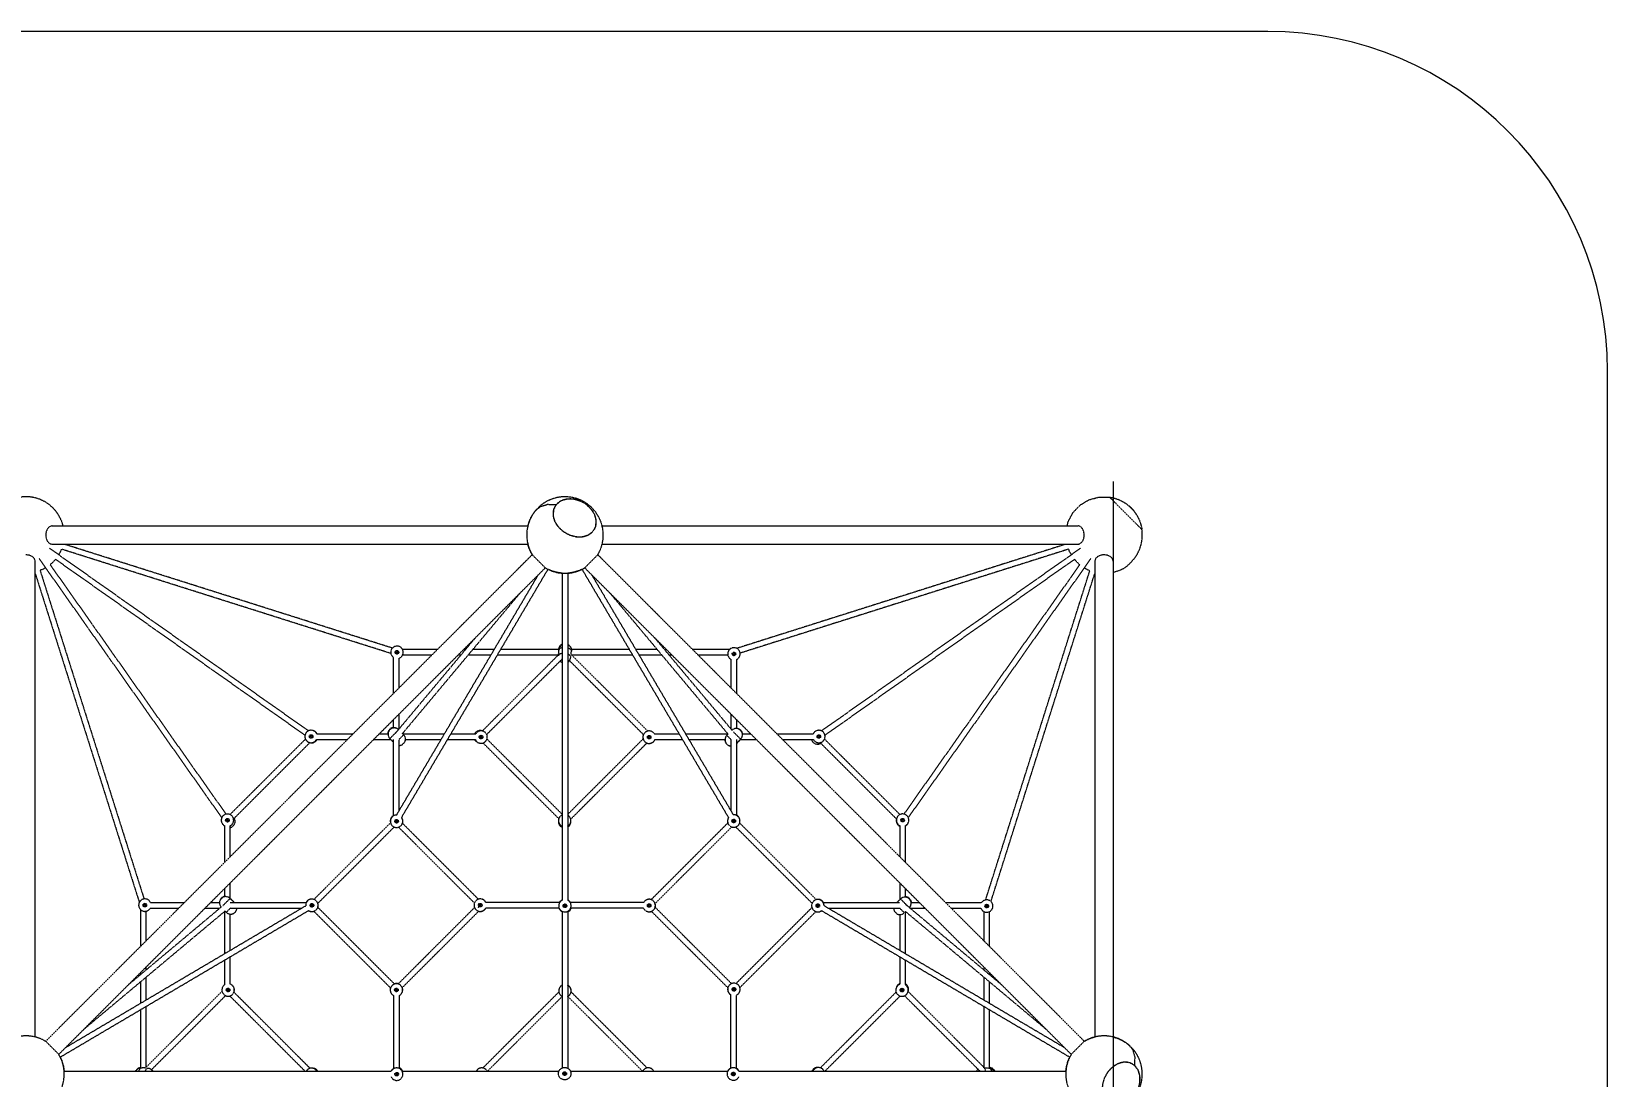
# Model space of a CAD drawing. Header units: millimetres. Extents: x -4439 to 3374, y -3971 to 3529.
# Drawn here: x -1729 to 3374, y 146 to 3529 of the extents above; entities that cross this region are included whole.
import ezdxf

# ---------------------------------------------------------------- set-up
doc = ezdxf.new("R2010")
doc.units = ezdxf.units.MM
doc.linetypes.add('HIDDEN', pattern=[1.905, 1.27, -0.635])
for name, color, linetype in [('DIKOM_ЗОНА', 90, 'Continuous'), ('DIKOM_ОБЪЕКТ', 7, 'Continuous'), ('DIKOM_РАЗМЕР_ОБЪЕКТА', 7, 'Continuous')]:
    doc.layers.add(name, color=color, linetype=linetype)
doc.styles.add('style1', font='arialbd.ttf', dxfattribs={"width": 0.8})
doc.dimstyles.new('1-50', dxfattribs={"dimtxt": 300, "dimasz": 200, "dimexe": 100, "dimexo": 0, "dimgap": 100, "dimtad": 1, "dimtxsty": 'style1', "dimcen": 200, "dimclrd": 7, "dimclre": 7, "dimclrt": 7, "dimadec": 1, "dimazin": 2, "dimtfac": 1, "dimtmove": 0, "dimatfit": 2, "dimfxl": 0, "dimlwd": 25, "dimlwe": 18, "dimarcsym": 0})

# ---------------------------------------------------------------- blocks, each defined once
blk = doc.blocks.new('*D1')
at = {"layer": 'Defpoints', "color": 0, "transparency": 16777216}
for p in [(-1776.5, 2072.2), (1773.8, 2072.2), (1773.8, -2319.5)]:
    blk.add_point(p, dxfattribs=at)
at = {"layer": 'DIKOM_РАЗМЕР_ОБЪЕКТА', "color": 7, "lineweight": 18, "transparency": 16777216}
for p, q in [((-1776.5, 2072.2), (-1776.5, -2419.5)), ((1773.8, 2072.2), (1773.8, -2419.5))]:
    blk.add_line(p, q, dxfattribs=at)
at = {"layer": 'DIKOM_РАЗМЕР_ОБЪЕКТА', "color": 7, "lineweight": 25, "transparency": 16777216}
blk.add_line((-1576.5, -2319.5), (1573.8, -2319.5), dxfattribs=at)
at = {"layer": 'DIKOM_РАЗМЕР_ОБЪЕКТА', "color": 7, "transparency": 16777216}
for points in [[(-1576.5, -2286.2), (-1576.5, -2352.9), (-1776.5, -2319.5)], [(1573.8, -2286.2), (1573.8, -2352.9), (1773.8, -2319.5)]]:
    blk.add_solid(points, dxfattribs=at)
at = {"layer": 'DIKOM_РАЗМЕР_ОБЪЕКТА', "color": 7, "transparency": 16777216, "insert": (-1.4, -2066.2), "char_height": 300, "attachment_point": 5, "style": 'style1'}
blk.add_mtext('{\\fArial|b0|i0|c204|p34;3750}', dxfattribs=at)

msp = doc.modelspace()

# ---------------------------------------------------------------- linework, layer by layer
at = {"layer": 'DIKOM_ЗОНА', "color": 3, "lineweight": 15}
msp.add_lwpolyline([(-3376.52, 2428.976), (-3376.52, -2121.303, 0.41421356), (-2276.52, -3221.303), (2273.759, -3221.303, 0.41421356), (3373.759, -2121.303), (3373.759, 2428.976, 0.41421356), (2273.759, 3528.976), (-2276.52, 3528.976, 0.41421356)], format="xyb", close=True, dxfattribs=at)
at = {"layer": 'DIKOM_ОБЪЕКТ', "color": 7, "linetype": 'HIDDEN', "lineweight": 15}
for p, q in [((-29.711, 1997.581), (-38.203, 1982.209)), ((-34.313, 1990.731), (-37.375, 1984.065)), ((-14.794, 2009.23), (-29.711, 1997.581)), ((-29.711, 1997.581), (-29.589, 1997.492)), ((4.978, 2015.199), (-14.794, 2009.23)), ((26.161, 2014.909), (4.978, 2015.199)), ((47.129, 2009.096), (26.161, 2014.909)), ((48.257, 2008.466), (47.129, 2009.096)), ((1761.822, 2021.652), (1763.76, 2019.617)), ((1763.76, 2019.617), (1765.907, 2017.42)), ((1765.907, 2017.42), (1769.733, 2013.535)), ((1769.733, 2013.535), (1783.524, 1999.616)), ((1825.49, 1992.175), (1825.162, 1991.801)), ((1825.49, 1992.175), (1825.278, 1991.889)), ((1825.521, 1992.205), (1825.49, 1992.175)), ((1825.647, 1992.271), (1825.521, 1992.205)), ((1825.699, 1992.226), (1825.647, 1992.271)), ((1825.852, 1992.404), (1825.697, 1992.228)), ((1825.837, 1992.384), (1825.699, 1992.226)), ((1827.344, 1990.753), (1825.699, 1992.226)), ((1825.711, 1992.215), (1825.849, 1992.373)), ((1825.884, 1992.438), (1825.849, 1992.373)), ((1825.849, 1992.373), (1826.029, 1992.168)), ((1825.968, 1992.478), (1825.884, 1992.438)), ((1825.968, 1992.478), (1827.576, 1991.04)), ((1826.029, 1992.168), (1826.51, 1991.721)), ((1826.404, 1991.601), (1826.51, 1991.721)), ((1826.51, 1991.721), (1827.17, 1991.128)), ((1827.025, 1990.25), (1827.441, 1990.666)), ((1827.213, 1990.414), (1827.234, 1990.395)), ((1827.441, 1990.666), (1827.344, 1990.753)), ((1827.591, 1991.025), (1827.576, 1991.039)), ((1829.022, 1989.701), (1827.591, 1991.025)), ((-100.882, 1972.974), (-92.412, 1982.81)), ((-38.203, 1982.209), (-40.142, 1963.227)), ((-40.142, 1963.227), (-35.025, 1943.955)), ((-39.332, 1976.852), (-40.121, 1969.07)), ((-40.121, 1969.07), (-39.701, 1961.633)), ((-39.701, 1961.633), (-39.651, 1960.932)), ((-37.375, 1984.065), (-39.332, 1976.852)), ((-35.025, 1943.955), (-23.862, 1926.088)), ((94.818, 1964.607), (83.655, 1982.474)), ((99.935, 1945.335), (94.818, 1964.607)), ((97.996, 1926.353), (99.935, 1945.335)), ((1831.82, 1986.989), (1833.696, 1985.071)), ((1832.314, 1986.488), (1831.82, 1986.988)), ((1832.613, 1986.18), (1832.472, 1986.326)), ((1832.715, 1986.073), (1832.613, 1986.18)), ((1833.696, 1985.071), (1833.911, 1984.846)), ((1833.88, 1984.877), (1833.911, 1984.846)), ((1835.165, 1983.508), (1833.88, 1984.877)), ((1837.613, 1979.703), (1837.992, 1980.029)), ((1837.679, 1980.708), (1839.728, 1978.292)), ((1839.28, 1977.908), (1839.665, 1978.226)), ((1839.28, 1977.908), (1839.317, 1977.93)), ((1839.358, 1977.954), (1839.592, 1978.146)), ((1839.415, 1978.01), (1839.374, 1977.951)), ((1839.427, 1978.021), (1839.415, 1978.01)), ((1839.64, 1978.191), (1839.592, 1978.146)), ((1839.657, 1978.211), (1839.64, 1978.191)), ((1839.665, 1978.226), (1839.702, 1978.248)), ((1839.702, 1978.248), (1839.728, 1978.291)), ((1843.974, 1939.132), (1855.14, 1928.041)), ((-1661.443, 1928.976), (-121.495, 1928.976)), ((-1626.305, 1928.976), (-1628.246, 1936.222)), ((-23.862, 1926.088), (-7.33, 1910.625)), ((-10.879, 1913.564), (-10.832, 1913.647)), ((-7.33, 1910.625), (12.664, 1899.466)), ((12.664, 1899.466), (33.632, 1893.653)), ((33.632, 1893.653), (54.815, 1893.363)), ((54.815, 1893.363), (74.587, 1899.332)), ((74.587, 1899.332), (89.504, 1910.981)), ((89.504, 1910.981), (97.996, 1926.353)), ((89.51, 1911.388), (94.162, 1918.077)), ((118.57, 1928.976), (1658.683, 1928.976)), ((1855.14, 1928.041), (1861.855, 1921.414)), ((1861.855, 1921.414), (1864.188, 1919.129)), ((1864.188, 1919.129), (1866.446, 1916.972)), ((-1670.374, 1856.308), (-831.758, 1265.125)), ((-1661.443, 1868.976), (-121.33, 1868.976)), ((-565.088, 1515.596), (-1631.357, 1853.085)), ((-559.816, 1532.807), (-1621.912, 1868.976)), ((-110.093, 1839.33), (-106.75, 1834.193)), ((-106.864, 1834.306), (-110.035, 1839.208)), ((118.735, 1868.976), (1658.683, 1868.976)), ((1619.152, 1868.976), (554.675, 1532.054)), ((1629.456, 1853.357), (565.572, 1516.623)), ((828.755, 1264.955), (1667.613, 1856.308)), ((-1716.52, 273.951), (-1716.52, 1813.899)), ((-1112.499, 983.972), (-1703.852, 1822.829)), ((-107.67, 1835.112), (-1682.657, 260.126)), ((-1664.292, 1806.162), (-1668.225, 1803.532)), ((-1098.497, 995.351), (-1668.157, 1803.435)), ((-1664.302, 1806.152), (-1653.696, 1816.758)), ((-1650.979, 1820.612), (-843.107, 1251.103)), ((-65.243, 1792.686), (-1640.23, 217.699)), ((-530.593, 984.445), (-56.439, 1787.962)), ((-65.243, 1792.686), (-107.67, 1835.112)), ((-66.212, 1793.655), (-57.582, 1788.443)), ((53.885, 1787.612), (528.097, 983.997)), ((54.246, 1788.153), (63.147, 1793.35)), ((62.483, 1792.686), (104.909, 1835.112)), ((1637.47, 217.699), (62.483, 1792.686)), ((1679.896, 260.126), (104.909, 1835.112)), ((840.134, 1250.953), (1648.218, 1820.612)), ((1665.396, 1803.435), (1095.886, 995.563)), ((1701.091, 1822.829), (1109.909, 984.214)), ((1650.946, 1816.748), (1648.315, 1820.681)), ((1650.935, 1816.758), (1661.542, 1806.152)), ((1713.759, 1813.899), (1713.759, 273.786)), ((1773.759, 1813.899), (1773.759, 273.951)), ((-1716.52, 1774.368), (-1379.598, 709.892)), ((-1700.901, 1784.672), (-1364.167, 720.789)), ((-546.779, 992.434), (-87.952, 1769.977)), ((-10.38, 1775.42), (-10.38, 716.855)), ((7.62, 1775.308), (7.62, 716.644)), ((85.192, 1769.977), (543.538, 993.249)), ((1360.379, 717.544), (1697.869, 1783.813)), ((1377.591, 712.272), (1713.759, 1774.368)), ((1773.759, 1778.761), (1781.006, 1780.702)), ((-528.027, 1255.805), (-147.323, 1710.607)), ((144.562, 1710.607), (526.799, 1253.975)), ((-551.019, 1256.381), (-291.404, 1566.526)), ((-12.374, 1534.5), (-10.38, 1534.958)), ((288.643, 1566.526), (539.297, 1267.087)), ((-556.653, 1386.13), (-556.653, 1502.676)), ((-548.115, 1518.802), (-543.211, 1517.869)), ((-538.653, 1404.13), (-538.653, 1500.317)), ((-414.265, 1528.517), (-527.541, 1528.517)), ((-432.265, 1510.517), (-527.291, 1510.517)), ((-338.287, 1510.517), (-347.412, 1510.517)), ((-323.22, 1528.517), (-329.412, 1528.517)), ((-241.059, 1510.517), (-314.813, 1510.517)), ((-230.437, 1528.517), (-299.746, 1528.517)), ((-269.076, 1264.549), (-22.412, 1511.213)), ((-255, 1253.17), (-10.38, 1497.789)), ((-23.108, 1510.517), (-220.159, 1510.517)), ((-22.495, 1528.517), (-209.537, 1528.517)), ((-22.495, 1527.478), (-20.672, 1527.478)), ((-22.412, 1511.213), (-20.672, 1527.48)), ((12.7, 1492.709), (252.669, 1252.74)), ((18.22, 1512.645), (19.349, 1523.199)), ((18.22, 1512.645), (266.722, 1264.143)), ((206.777, 1528.517), (19.349, 1528.517)), ((217.398, 1510.517), (20.348, 1510.517)), ((296.985, 1528.517), (227.677, 1528.517)), ((312.053, 1510.517), (238.299, 1510.517)), ((326.652, 1528.517), (320.459, 1528.517)), ((344.652, 1510.517), (335.527, 1510.517)), ((531.707, 1528.517), (411.504, 1528.517)), ((525.869, 1510.517), (429.504, 1510.517)), ((535.892, 1496.528), (535.892, 1404.13)), ((553.892, 1495.741), (553.892, 1386.13)), ((-556.653, 1274.435), (-556.653, 1301.277)), ((-538.653, 1271.154), (-538.653, 1319.277)), ((535.892, 1319.277), (535.892, 1271.154)), ((553.892, 1301.277), (553.892, 1272.516)), ((-1085.875, 994.023), (-841.635, 1238.263)), ((-1074.562, 979.88), (-827.298, 1227.144)), ((-805.716, 1237.381), (-705.401, 1237.381)), ((-805.284, 1255.381), (-687.401, 1255.381)), ((-620.548, 1237.381), (-565.835, 1237.381)), ((-602.548, 1255.381), (-574.359, 1255.381)), ((-568.516, 1240.062), (-544.969, 1263.608)), ((-568.516, 1240.062), (-556.653, 1228.198)), ((-556.653, 989.777), (-556.653, 1237.381)), ((-523.791, 1252.259), (-538.653, 1237.398)), ((-538.653, 1006.206), (-538.653, 1237.381)), ((-528.536, 1220.28), (-520.273, 1228.542)), ((-527.713, 1256.181), (-523.791, 1252.259)), ((-527.52, 1256.411), (-526.49, 1255.381)), ((-527.426, 1256.524), (-526.283, 1255.381)), ((-526.913, 1255.381), (-391.615, 1255.381)), ((-520.242, 1228.612), (-520.08, 1228.773)), ((-517.944, 1237.381), (-402.236, 1237.381)), ((-381.336, 1237.381), (-291.903, 1237.381)), ((-370.714, 1255.381), (-290.449, 1255.381)), ((-21.489, 980.626), (-266.78, 1225.917)), ((-10.38, 994.973), (-254.173, 1238.766)), ((251.718, 1239.071), (7.62, 994.973)), ((263.866, 1225.763), (17.146, 979.043)), ((287.916, 1255.381), (367.954, 1255.381)), ((289.79, 1237.381), (378.576, 1237.381)), ((388.854, 1255.381), (525.622, 1255.381)), ((399.476, 1237.381), (516.688, 1237.381)), ((518.72, 1226.733), (519.409, 1226.044)), ((522.531, 1250.403), (526.482, 1254.353)), ((536.762, 1236.173), (522.531, 1250.403)), ((535.892, 1237.381), (535.892, 1006.206)), ((544.036, 1261.426), (567.256, 1238.205)), ((553.892, 1224.842), (567.256, 1238.205)), ((567.197, 1237.381), (553.892, 1224.076)), ((567.464, 1237.381), (553.892, 1223.809)), ((553.892, 1237.381), (553.892, 991.235)), ((570.774, 1261.922), (562.512, 1270.185)), ((566.432, 1237.381), (617.788, 1237.381)), ((572.884, 1255.381), (599.788, 1255.381)), ((684.641, 1255.381), (802.42, 1255.381)), ((702.641, 1237.381), (802.66, 1237.381)), ((824.663, 1227.018), (1071.928, 979.754)), ((838.807, 1238.33), (1083.047, 994.091)), ((526.634, 1218.82), (526.983, 1218.47)), ((-1102.925, 839.857), (-1102.925, 957.637)), ((-1084.925, 857.857), (-1084.925, 957.876)), ((-814.329, 719.296), (-566.138, 967.487)), ((-801.666, 706.504), (-554.355, 953.815)), ((-294.664, 707.528), (-540.417, 953.281)), ((-281.659, 719.979), (-527.642, 965.962)), ((525.936, 967.017), (277.573, 718.654)), ((538.588, 954.212), (290.165, 705.79)), ((551.288, 954.122), (798.598, 706.811)), ((564.08, 966.785), (812.271, 718.594)), ((1082.165, 958.172), (1082.165, 857.857)), ((1100.165, 957.74), (1100.165, 839.857)), ((-1084.925, 721.648), (-1084.925, 773.004)), ((1082.165, 773.004), (1082.165, 718.291)), ((-1109.466, 725.991), (-1117.729, 717.728)), ((-1108.97, 699.252), (-1085.75, 722.472)), ((-1102.925, 728.1), (-1102.925, 755.004)), ((-1072.386, 709.109), (-1085.75, 722.472)), ((-1084.925, 722.68), (-1071.353, 709.109)), ((-1084.925, 722.413), (-1071.62, 709.109)), ((1084.845, 720.972), (1072.982, 709.109)), ((1084.845, 720.972), (1108.392, 697.425)), ((1100.165, 755.004), (1100.165, 726.815)), ((-1635.156, 209.101), (-831.541, 683.314)), ((-1617.522, 240.408), (-840.793, 698.755)), ((-1558.151, 299.778), (-1101.519, 682.015)), ((-1414.07, 443.859), (-1114.631, 694.513)), ((-1376.062, 686.923), (-1376.062, 566.721)), ((-1358.062, 681.085), (-1358.062, 584.721)), ((-1344.072, 691.109), (-1251.674, 691.109)), ((-1343.286, 709.109), (-1233.674, 709.109)), ((-1166.821, 691.109), (-1118.698, 691.109)), ((-1148.821, 709.109), (-1120.06, 709.109)), ((-1102.925, 544.071), (-1102.925, 680.838)), ((-1097.947, 677.748), (-1101.898, 681.698)), ((-1083.717, 691.978), (-1097.947, 677.748)), ((-1084.925, 709.109), (-838.779, 709.109)), ((-1084.925, 691.109), (-853.75, 691.109)), ((-1084.925, 554.692), (-1084.925, 671.905)), ((-1074.277, 673.937), (-1073.588, 674.626)), ((-1066.364, 681.85), (-1066.014, 682.2)), ((-814.561, 681.153), (-566.198, 432.79)), ((-801.757, 693.804), (-553.334, 445.381)), ((-541.737, 445.616), (-294.268, 693.085)), ((-528.433, 433.465), (-280.599, 681.299)), ((-20.173, 691.109), (-258.091, 691.109)), ((-18.867, 709.109), (-257.398, 709.109)), ((-10.38, 680.706), (-10.38, 173.834)), ((-1.38, 695.932), (-1.38, 701.633)), ((7.62, 680.969), (7.62, 172.722)), ((253.351, 709.109), (15.588, 709.109)), ((252.861, 691.109), (16.951, 691.109)), ((278.248, 680.889), (526.082, 433.054)), ((290.399, 694.193), (537.869, 446.724)), ((552.312, 447.12), (798.064, 692.872)), ((564.762, 434.115), (810.745, 680.098)), ((829.229, 683.049), (1632.745, 208.895)), ((834.561, 709.109), (1082.165, 709.109)), ((837.218, 699.235), (1614.761, 240.408)), ((850.989, 691.109), (1082.165, 691.109)), ((1065.063, 680.992), (1073.326, 672.729)), ((1073.395, 672.698), (1073.557, 672.536)), ((1082.165, 670.4), (1082.165, 554.692)), ((1097.043, 676.247), (1082.182, 691.109)), ((1100.964, 680.169), (1097.043, 676.247)), ((1101.195, 679.976), (1100.165, 678.946)), ((1101.307, 679.881), (1100.165, 678.739)), ((1100.165, 679.369), (1100.165, 544.071)), ((1100.589, 680.483), (1555.39, 299.778)), ((1101.165, 703.475), (1411.31, 443.859)), ((1115.938, 691.109), (1164.06, 691.109)), ((1119.219, 709.109), (1146.06, 709.109)), ((1230.913, 709.109), (1347.46, 709.109)), ((1248.913, 691.109), (1345.101, 691.109)), ((1355.301, 584.721), (1355.301, 679.747)), ((1363.585, 700.571), (1362.653, 695.667)), ((1373.301, 566.721), (1373.301, 679.997)), ((-1102.925, 443.133), (-1102.925, 523.17)), ((-1084.925, 445.006), (-1084.925, 533.792)), ((1082.165, 533.792), (1082.165, 444.359)), ((1100.165, 523.17), (1100.165, 442.904)), ((-1376.062, 481.868), (-1376.062, 475.676)), ((-1358.062, 499.868), (-1358.062, 490.743)), ((-1358.062, 467.269), (-1358.062, 393.515)), ((1355.301, 490.743), (1355.301, 499.868)), ((1355.301, 393.515), (1355.301, 467.269)), ((1373.301, 475.676), (1373.301, 481.868)), ((-1376.062, 452.202), (-1376.062, 382.893)), ((-1360.189, 173.437), (-1111.687, 421.939)), ((-1073.308, 419.083), (-826.587, 172.362)), ((-556.653, 408.567), (-556.653, 170.804)), ((-267.586, 173.494), (-21.312, 419.768)), ((18.278, 420.042), (264.552, 173.768)), ((535.892, 172.629), (535.892, 410.547)), ((553.892, 171.323), (553.892, 409.854)), ((825.41, 173.945), (1070.7, 419.236)), ((1109.333, 421.532), (1355.997, 174.868)), ((1373.301, 382.893), (1373.301, 452.202)), ((-1376.062, 361.993), (-1376.062, 174.566)), ((-1358.062, 372.615), (-1358.062, 175.564)), ((-1340.253, 167.916), (-1100.284, 407.885)), ((-1086.615, 406.934), (-842.517, 162.836)), ((-538.653, 408.077), (-538.653, 172.168)), ((-252.789, 162.836), (-10.38, 405.244)), ((7.62, 405.244), (250.028, 162.836)), ((839.756, 162.836), (1083.549, 406.629)), ((1097.953, 407.456), (1342.573, 162.836)), ((1355.301, 175.564), (1355.301, 372.615)), ((1373.301, 174.951), (1373.301, 361.993)), ((-1640.23, 217.699), (-1682.657, 260.126)), ((1637.47, 217.699), (1679.896, 260.126)), ((1684.114, 262.549), (1678.976, 259.206)), ((1679.09, 259.32), (1683.991, 262.491)), ((-1635.697, 209.463), (-1640.894, 218.363)), ((1638.438, 218.668), (1633.227, 210.038)), ((1817.758, 253.338), (1827.593, 244.868)), ((-1622.852, 162.836), (-564.189, 162.836)), ((-1360.189, 173.437), (-1370.743, 174.566)), ((-543.476, 153.836), (-549.177, 153.836)), ((-528.514, 162.836), (-21.09, 162.836)), ((16.18, 162.836), (525.49, 162.836)), ((540.715, 153.836), (546.417, 153.836)), ((561.638, 162.836), (1620.204, 162.836)), ((1355.997, 174.868), (1372.263, 173.128)), ((1372.261, 174.951), (1372.261, 173.128)), ((1379.283, 164.83), (1379.742, 162.836)), ((1755.409, 159.786), (1744.25, 139.792)), ((1770.872, 176.318), (1755.409, 159.786)), ((1758.347, 163.335), (1758.431, 163.288)), ((1788.738, 187.481), (1770.872, 176.318)), ((1808.01, 192.598), (1788.738, 187.481)), ((1806.417, 192.157), (1805.716, 192.107)), ((1813.854, 192.577), (1806.417, 192.157)), ((1826.993, 190.659), (1808.01, 192.598)), ((1821.635, 191.787), (1813.854, 192.577)), ((1828.849, 189.831), (1821.635, 191.787)), ((1842.365, 182.167), (1826.993, 190.659)), ((1835.514, 186.769), (1828.849, 189.831)), ((1842.365, 182.167), (1842.276, 182.044)), ((1854.013, 167.25), (1842.365, 182.167)), ((1859.983, 147.478), (1854.013, 167.25)), ((1859.692, 126.295), (1859.983, 147.478))]:
    msp.add_line(p, q, dxfattribs=at)
for points in [[(-1658.839, 1986.657), (-1671.618, 1997.797), (-1685.851, 2007.121), (-1700.192, 2013.996), (-1713.307, 2018.445), (-1725.269, 2021.141), (-1736.276, 2022.552), (-1746.448, 2022.976), (-1755.845, 2022.625), (-1764.518, 2021.663)], [(104.77, 1835.187), (112.069, 1848.924), (118.146, 1865.968), (121.772, 1884.499), (122.529, 1903.716), (120.466, 1921.988), (115.385, 1940.711), (107.332, 1958.621), (97.196, 1974.2), (84.271, 1988.641), (70.27, 2000.18), (54.821, 2009.508), (38.516, 2016.382), (22.542, 2020.647), (5.704, 2022.773), (-10.461, 2022.643), (-26.078, 2020.491), (-42.221, 2016.057), (-57.007, 2009.799), (-70.553, 2001.889), (-83.651, 1991.753), (-95.826, 1979.325)], [(-95.826, 1979.325), (-80.829, 1991.324), (-57.527, 1998.423), (-29.711, 1997.581)], [(70.681, 1995.161), (62.611, 2000.981), (53.827, 2006.005), (45.014, 2009.899), (35.892, 2012.854), (26.525, 2014.817), (17.16, 2015.702), (7.934, 2015.469), (-1.08, 2014.062), (-9.448, 2011.521), (-17.304, 2007.747), (-24.158, 2002.917), (-29.661, 1997.42), (-34.313, 1990.731)], [(83.655, 1982.474), (67.123, 1997.937), (65.837, 1998.654)], [(94.162, 1918.077), (97.218, 1924.719), (99.181, 1931.956), (99.97, 1939.738), (99.515, 1947.804), (97.785, 1956.11), (94.748, 1964.525), (90.434, 1972.822), (84.993, 1980.709), (78.195, 1988.403), (70.681, 1995.161)], [(1624.577, 1928.976), (1627.796, 1942.889), (1643.486, 1971.923), (1666.272, 1995.783), (1694.638, 2012.831), (1727.609, 2021.919), (1761.822, 2021.652)], [(1762.075, 2021.618), (1767.624, 2020.66), (1773.177, 2019.438), (1778.331, 2018.062), (1782.873, 2016.648), (1788.712, 2014.543), (1793.507, 2012.562), (1797.731, 2010.617), (1801.457, 2008.738), (1805.794, 2006.346), (1810.134, 2003.719), (1812.938, 2001.888), (1814.888, 2000.551), (1816.318, 1999.534), (1817.415, 1998.733), (1818.291, 1998.081), (1819.015, 1997.531), (1819.798, 1996.929), (1821.17, 1995.848), (1822.283, 1994.949), (1823.843, 1993.651), (1824.847, 1992.792), (1825.518, 1992.208)], [(1783.524, 1999.616), (1797.796, 1985.282), (1813.889, 1969.161)], [(1827.17, 1991.128), (1827.824, 1990.532), (1828.474, 1989.93), (1829.12, 1989.324), (1829.765, 1988.711), (1830.406, 1988.092), (1831.042, 1987.469), (1831.673, 1986.842)], [(1827.234, 1990.395), (1828.238, 1989.468), (1829.231, 1988.53), (1830.252, 1987.545), (1831.32, 1986.489)], [(-95.826, 1979.325), (-106.347, 1964.991), (-114.83, 1949.028), (-120.906, 1931.983), (-124.532, 1913.452), (-125.29, 1894.235), (-123.226, 1875.963), (-118.146, 1857.241), (-110.093, 1839.33)], [(-121.466, 1928.976), (-117.701, 1941.945), (-110.401, 1958.061), (-100.882, 1972.974)], [(-39.651, 1960.932), (-37.936, 1952.697), (-34.899, 1944.283), (-30.585, 1935.985), (-25.144, 1928.099), (-18.346, 1920.405), (-10.832, 1913.647)], [(1813.889, 1969.161), (1829.892, 1953.168), (1843.974, 1939.132)], [(1831.82, 1986.988), (1830.431, 1988.355), (1829.022, 1989.701)], [(1831.32, 1986.489), (1831.984, 1985.819), (1832.666, 1985.121), (1833.34, 1984.42), (1833.985, 1983.739), (1834.616, 1983.062), (1835.312, 1982.304), (1836.066, 1981.468), (1836.846, 1980.588), (1838.04, 1979.213)], [(1831.673, 1986.842), (1832.089, 1986.461), (1832.419, 1986.163), (1832.672, 1985.939), (1832.857, 1985.779), (1832.987, 1985.672), (1833.074, 1985.605), (1833.125, 1985.571), (1833.149, 1985.562), (1833.151, 1985.573), (1833.136, 1985.599), (1833.109, 1985.636), (1833.073, 1985.681), (1833.029, 1985.732), (1832.98, 1985.787), (1832.929, 1985.844), (1832.875, 1985.902), (1832.822, 1985.96), (1832.715, 1986.073)], [(1831.673, 1986.842), (1832.493, 1986.013), (1833.308, 1985.175), (1834.115, 1984.329), (1834.912, 1983.477), (1835.695, 1982.624), (1836.468, 1981.767), (1837.233, 1980.904), (1838.502, 1979.444)], [(1837.673, 1980.714), (1836.429, 1982.12), (1835.165, 1983.508)], [(1838.04, 1979.213), (1838.441, 1978.762), (1838.773, 1978.397), (1839.035, 1978.123), (1839.209, 1977.955), (1839.28, 1977.908)], [(1838.502, 1979.444), (1838.956, 1978.936), (1839.32, 1978.544), (1839.563, 1978.301), (1839.665, 1978.226)], [(1839.342, 1977.973), (1839.764, 1977.46), (1841.088, 1975.813), (1842.481, 1974.015), (1843.923, 1972.078), (1845.367, 1970.058), (1846.806, 1967.956), (1848.309, 1965.654), (1849.797, 1963.262), (1851.279, 1960.751), (1852.686, 1958.236), (1854.323, 1955.121), (1855.537, 1952.665), (1856.788, 1949.978), (1858.194, 1946.741), (1859.781, 1942.745), (1860.98, 1939.422), (1862.218, 1935.64), (1863.46, 1931.355), (1864.44, 1927.484), (1865.443, 1922.847), (1866.412, 1917.225)], [(-1661.443, 1928.976), (-1669.592, 1926.674), (-1676.419, 1920.223), (-1681.027, 1910.508), (-1682.657, 1898.976)], [(-1682.657, 1898.976), (-1681.015, 1887.406), (-1676.39, 1877.687), (-1669.543, 1871.249), (-1661.443, 1868.976)], [(-10.832, 1913.647), (-2.762, 1907.827), (6.023, 1902.803), (14.836, 1898.909), (23.957, 1895.953), (33.325, 1893.99), (42.689, 1893.106), (51.916, 1893.339), (60.93, 1894.746), (69.297, 1897.287), (77.153, 1901.061), (84.007, 1905.891), (89.51, 1911.388)], [(1679.896, 1898.976), (1678.276, 1910.474), (1673.574, 1920.342), (1666.73, 1926.733), (1658.683, 1928.976)], [(1658.683, 1868.976), (1666.75, 1871.23), (1673.596, 1877.641), (1678.279, 1887.487), (1679.896, 1898.976)], [(1831.441, 1811.294), (1842.581, 1824.073), (1851.904, 1838.307), (1858.78, 1852.647), (1863.229, 1865.763), (1865.925, 1877.725), (1867.336, 1888.732), (1867.759, 1898.904), (1867.408, 1908.301), (1866.446, 1916.974)], [(-1640.271, 1835.087), (-1639.04, 1837.136), (-1636.709, 1841.378), (-1634.379, 1846.057), (-1632.14, 1851.087), (-1631.357, 1853.085)], [(-110.035, 1839.208), (-117.434, 1855.278), (-121.502, 1868.976)], [(1638.307, 1835.648), (1632.312, 1844.612), (1629.456, 1853.357)], [(-1716.52, 1813.899), (-1718.774, 1821.966), (-1725.185, 1828.813), (-1735.032, 1833.495), (-1746.52, 1835.112)], [(-1683.192, 1793.523), (-1692.156, 1787.529), (-1700.901, 1784.672)], [(-1653.697, 1816.759), (-1652.071, 1818.63), (-1650.629, 1820.366)], [(-57.582, 1788.443), (-41.276, 1781.569), (-25.302, 1777.305), (-8.464, 1775.178), (7.7, 1775.309), (23.317, 1777.46), (39.46, 1781.894), (54.246, 1788.153)], [(-10.38, 1775.333), (-27.371, 1777.723), (-44.362, 1782.655), (-56.363, 1788.091)], [(53.587, 1788.116), (42.305, 1782.922), (25.345, 1777.885), (7.841, 1775.313), (7.62, 1775.313)], [(1661.542, 1806.152), (1663.414, 1804.526), (1665.15, 1803.085)], [(1679.87, 1792.726), (1681.92, 1791.496), (1686.162, 1789.164), (1690.84, 1786.835), (1695.871, 1784.596), (1697.869, 1783.813)], [(1743.759, 1835.112), (1732.189, 1833.471), (1722.47, 1828.845), (1716.032, 1821.999), (1713.759, 1813.899)], [(1773.759, 1813.899), (1771.458, 1822.048), (1765.007, 1828.875), (1755.291, 1833.483), (1743.759, 1835.112)], [(-20.672, 1527.48), (-20.182, 1530.235), (-19.299, 1532.934), (-18.027, 1535.511), (-16.399, 1537.884), (-14.524, 1539.929), (-12.56, 1541.57), (-10.49, 1542.901), (-10.38, 1542.954)], [(-20.672, 1527.48), (-20.307, 1528.907), (-19.499, 1530.301), (-18.27, 1531.585), (-16.647, 1532.729), (-14.667, 1533.708), (-12.374, 1534.5)], [(7.62, 1543.669), (7.873, 1543.565), (9.714, 1542.584), (11.503, 1541.372), (13.187, 1539.942), (14.809, 1538.211), (16.177, 1536.361), (17.466, 1534.081), (18.443, 1531.666), (19.147, 1528.893), (19.449, 1526.112), (19.349, 1523.199)], [(7.62, 1533.907), (10.195, 1532.993), (12.585, 1531.889), (14.678, 1530.638), (16.429, 1529.269), (17.797, 1527.812), (18.754, 1526.3), (19.277, 1524.767), (19.349, 1523.199)], [(20.155, 1528.517), (19.869, 1529.984), (18.903, 1532.745), (17.533, 1535.358), (15.793, 1537.746), (13.713, 1539.861), (13.089, 1540.332)], [(-14.491, 1514.715), (-16.783, 1513.923), (-18.763, 1512.944), (-20.386, 1511.8), (-21.615, 1510.517), (-22.424, 1509.122), (-22.789, 1507.695)], [(-10.38, 1515.511), (-11.936, 1515.302), (-14.491, 1514.715)], [(17.233, 1503.414), (17.161, 1504.982), (16.638, 1506.515), (15.681, 1508.028), (14.312, 1509.484), (12.562, 1510.854), (10.468, 1512.104), (8.079, 1513.209), (7.62, 1513.372)], [(7.62, 1488.358), (9.059, 1489.279), (10.972, 1490.86), (12.821, 1492.839), (14.454, 1495.159), (15.765, 1497.734), (16.703, 1500.504), (17.233, 1503.414)], [(-278.599, 1246.381), (-277.309, 1246.505), (-275.934, 1246.874), (-274.517, 1247.475), (-273.099, 1248.291), (-271.724, 1249.298), (-270.434, 1250.464)], [(-274.517, 1245.287), (-275.934, 1245.889), (-277.309, 1246.257), (-278.599, 1246.381)], [(-274.517, 1245.287), (-273.099, 1244.471), (-271.724, 1243.464), (-270.434, 1242.299)], [(-270.434, 700.109), (-271.724, 700.233), (-273.099, 700.601), (-274.517, 701.203), (-275.934, 702.019), (-277.309, 703.025), (-278.599, 704.191)], [(-1098.008, 422.89), (-1096.842, 424.18), (-1095.835, 425.555), (-1095.019, 426.972), (-1094.418, 428.39), (-1094.049, 429.765), (-1093.925, 431.055)], [(-1089.843, 422.89), (-1091.009, 424.18), (-1092.015, 425.555), (-1092.831, 426.972), (-1093.433, 428.39), (-1093.801, 429.765), (-1093.925, 431.055)], [(1091.165, 431.055), (1091.041, 429.765), (1090.672, 428.39), (1090.071, 426.972), (1089.254, 425.555), (1088.248, 424.18), (1087.082, 422.89)], [(1091.165, 431.055), (1091.289, 429.765), (1091.657, 428.39), (1092.259, 426.972), (1093.075, 425.555), (1094.081, 424.18), (1095.247, 422.89)], [(-1682.731, 259.986), (-1696.468, 267.286), (-1713.513, 273.362), (-1732.043, 276.988), (-1751.26, 277.746), (-1769.532, 275.682), (-1788.255, 270.602), (-1806.165, 262.549), (-1821.744, 252.413), (-1836.185, 239.487), (-1847.724, 225.487), (-1857.052, 210.038), (-1863.927, 193.732), (-1868.191, 177.758), (-1870.317, 160.92), (-1870.187, 144.756), (-1868.036, 129.138), (-1863.601, 112.996), (-1857.343, 98.209), (-1849.433, 84.663), (-1839.297, 71.566), (-1826.869, 59.39)], [(1683.991, 262.491), (1700.062, 269.89), (1713.759, 273.958)], [(1824.108, 248.282), (1809.775, 258.802), (1793.811, 267.286), (1776.767, 273.362), (1758.236, 276.988), (1739.019, 277.745), (1720.747, 275.682), (1702.024, 270.602), (1684.114, 262.549)], [(1773.759, 273.922), (1786.729, 270.157), (1802.845, 262.857), (1817.758, 253.338)], [(-1635.987, 97.635), (-1629.113, 113.94), (-1624.849, 129.914), (-1622.722, 146.752), (-1622.853, 162.917), (-1625.004, 178.534), (-1629.438, 194.676), (-1635.697, 209.463)], [(-1635.661, 208.804), (-1630.466, 197.521), (-1625.429, 180.561), (-1622.857, 163.057), (-1622.857, 162.836)], [(1633.227, 210.038), (1626.353, 193.732), (1622.089, 177.758), (1619.962, 160.92), (1620.092, 144.755), (1622.244, 129.138), (1626.678, 112.996), (1632.937, 98.209)], [(1620.117, 162.836), (1622.506, 179.827), (1627.439, 196.818), (1632.875, 208.819)], [(1679.97, 47.686), (1693.707, 40.386), (1710.752, 34.31), (1729.283, 30.684), (1748.5, 29.927), (1766.772, 31.99), (1785.494, 37.07), (1803.405, 45.123), (1818.984, 55.259), (1833.425, 68.185), (1844.963, 82.186), (1854.292, 97.635), (1861.166, 113.94), (1865.43, 129.914), (1867.557, 146.752), (1867.427, 162.917), (1865.275, 178.534), (1860.841, 194.676), (1854.582, 209.463), (1846.672, 223.009), (1836.536, 236.107), (1824.108, 248.282)], [(1824.108, 248.282), (1836.108, 233.285), (1843.206, 209.983), (1842.365, 182.167)], [(-1391.213, 162.836), (-1391.109, 163.089), (-1390.128, 164.93), (-1388.916, 166.719), (-1387.487, 168.403), (-1385.755, 170.025), (-1383.905, 171.393), (-1381.625, 172.682), (-1379.21, 173.66), (-1376.437, 174.364), (-1373.656, 174.665), (-1370.743, 174.566)], [(-1376.062, 175.371), (-1377.528, 175.086), (-1380.289, 174.119), (-1382.902, 172.749), (-1385.29, 171.009), (-1387.405, 168.929), (-1387.877, 168.305)], [(-1381.451, 162.836), (-1380.538, 165.412), (-1379.433, 167.801), (-1378.182, 169.894), (-1376.813, 171.645), (-1375.356, 173.014), (-1373.844, 173.97), (-1372.311, 174.493), (-1370.743, 174.566)], [(-1350.959, 172.45), (-1352.526, 172.377), (-1354.06, 171.854), (-1355.572, 170.898), (-1357.029, 169.529), (-1358.398, 167.778), (-1359.648, 165.685), (-1360.753, 163.296), (-1360.916, 162.836)], [(-1335.902, 162.836), (-1336.823, 164.276), (-1338.404, 166.189), (-1340.383, 168.038), (-1342.703, 169.67), (-1345.278, 170.982), (-1348.048, 171.92), (-1350.959, 172.45)], [(1359.499, 166.947), (1358.707, 169.239), (1357.728, 171.219), (1356.584, 172.842), (1355.3, 174.071), (1353.906, 174.88), (1352.479, 175.244)], [(1360.295, 162.836), (1360.086, 164.392), (1359.499, 166.947)], [(1372.263, 173.128), (1375.019, 172.638), (1377.717, 171.754), (1380.294, 170.483), (1382.667, 168.854), (1384.712, 166.98), (1386.354, 165.016), (1387.685, 162.946), (1387.738, 162.836)], [(1372.263, 173.128), (1373.691, 172.763), (1375.085, 171.955), (1376.369, 170.725), (1377.513, 169.103), (1378.491, 167.123), (1379.283, 164.83)], [(1758.431, 163.288), (1752.611, 155.218), (1747.586, 146.433), (1743.692, 137.62), (1740.737, 128.499), (1738.774, 119.131), (1737.889, 109.767), (1738.123, 100.54), (1739.529, 91.526), (1742.071, 83.159), (1745.844, 75.302), (1750.674, 68.449), (1756.172, 62.946)], [(1805.716, 192.107), (1797.481, 190.392), (1789.067, 187.354), (1780.769, 183.041), (1772.883, 177.599), (1765.189, 170.802), (1758.431, 163.288)], [(1839.944, 81.774), (1845.764, 89.845), (1850.789, 98.629), (1854.683, 107.442), (1857.638, 116.564), (1859.601, 125.931), (1860.486, 135.296), (1860.252, 144.522), (1858.846, 153.536), (1856.304, 161.904), (1852.531, 169.76), (1847.701, 176.614), (1842.203, 182.117), (1835.514, 186.769)]]:
    msp.add_lwpolyline(points, dxfattribs=at)
for centre, radius in [((-545.361, 1519.286), 5.843), ((-545.361, 1519.286), 2.875), ((545.662, 1514.091), 5.843), ((545.662, 1514.091), 2.875), ((-823.471, 1246.845), 5.843), ((-823.471, 1246.845), 2.875), ((-273.288, 1244.901), 5.843), ((-273.288, 1244.901), 2.875), ((271.031, 1244.533), 5.843), ((271.031, 1244.533), 2.875), ((820.509, 1246.657), 5.843), ((820.509, 1246.657), 2.875), ((-1094.201, 975.725), 5.843), ((-1094.201, 975.725), 2.875), ((-546.666, 972.356), 5.843), ((-546.666, 972.356), 2.875), ((545.028, 973.221), 5.843), ((545.028, 973.221), 2.875), ((1091.628, 975.927), 5.843), ((1091.628, 975.927), 2.875), ((-1361.635, 700.878), 5.843), ((-1361.635, 700.878), 2.875), ((-820.765, 700.244), 5.843), ((-820.765, 700.244), 2.875), ((-275.705, 700.797), 5.843), ((-275.705, 700.797), 2.875), ((-1.625, 698.782), 5.843), ((-1.625, 698.782), 2.875), ((271.039, 699.628), 5.843), ((271.039, 699.628), 2.875), ((817.139, 699.122), 5.843), ((817.139, 699.122), 2.875), ((1364.069, 697.817), 5.843), ((1364.069, 697.817), 2.875), ((-1092.077, 426.247), 5.843), ((-1092.077, 426.247), 2.875), ((-547.172, 426.256), 5.843), ((-547.172, 426.256), 2.875), ((545.581, 428.161), 5.843), ((545.581, 428.161), 2.875), ((1089.685, 425.744), 5.843), ((1089.685, 425.744), 2.875), ((-546.327, 153.591), 5.843), ((-546.327, 153.591), 2.875), ((-2.449, 155.347), 20.125), ((-2.449, 155.347), 5.843), ((-2.449, 155.347), 2.875), ((543.566, 154.081), 5.843), ((543.566, 154.081), 2.875)]:
    msp.add_circle(centre, radius, dxfattribs=at)
for centre, radius, start, end in [((-1761.029, 1890.175), 140.541, 19.125785, 43.354145), ((1758.764, 1874.24), 96.146, 283.375644, 319.104287), ((-545.361, 1519.286), 20.125, 289.477944, 235.788219), ((-2.37, 1527.478), 20.125, 113.489922, 177.029602), ((-2.37, 1527.478), 20.125, 34.882036, 60.160451), ((545.662, 1514.091), 20.125, 294.159384, 240.911163), ((-2.37, 1504.478), 20.125, 222.336103, 246.519012), ((-2.37, 1504.478), 20.125, 299.835896, 321.678787), ((-555.063, 1255.7), 20.125, 94.535801, 180.907478), ((-823.471, 1246.845), 20.125, 25.145677, 331.94101), ((-822.062, 1246.266), 20.125, 254.290884, 333.730404), ((-822.062, 1246.266), 20.125, 26.959478, 69.887631), ((-554.285, 1254.292), 20.125, 46.749608, 225), ((-554.221, 1254.579), 20.125, 96.957823, 168.111253), ((-554.093, 1254.523), 20.125, 46.748026, 143.295585), ((-538.022, 1238.029), 20.125, 331.877269, 45), ((-537.829, 1238.26), 20.125, 331.877269, 357.497356), ((-276.242, 1246.076), 20.125, 205.65376, 252.705129), ((-276.242, 1246.076), 20.125, 68.459701, 152.376766), ((-273.288, 1244.901), 20.125, 202.000138, 148.589056), ((270.807, 1244.312), 20.125, 154.976615, 195.798128), ((271.031, 1244.533), 20.125, 32.717014, 339.132555), ((270.807, 1244.312), 20.125, 249.111047, 311.575492), ((536.47, 1236.219), 20.125, 176.689108, 208.122731), ((536.762, 1236.173), 20.125, 135, 267.521757), ((553.025, 1252.436), 20.125, 61.877269, 133.134159), ((552.733, 1252.483), 20.125, 79.405756, 86.696874), ((553.829, 1252.207), 20.125, 9.09388, 73.735791), ((553.536, 1252.181), 20.125, 9.170929, 63.500868), ((553.025, 1252.436), 20.125, 315, 28.122731), ((816.505, 1241.923), 20.125, 193.076521, 301.270543), ((816.505, 1241.923), 20.125, 130.785391, 137.953653), ((820.509, 1246.657), 20.125, 207.459304, 154.248573), ((-538.022, 1238.029), 20.125, 268.202058, 298.122731), ((536.47, 1236.219), 20.125, 241.877269, 251.038008), ((537.272, 1235.917), 20.125, 241.877269, 266.066888), ((-1094.201, 975.725), 20.125, 297.459304, 244.248573), ((-1089.467, 971.722), 20.125, 283.076521, 31.270543), ((-546.993, 973.289), 20.125, 118.717433, 196.983443), ((-546.666, 972.356), 20.125, 90.324984, 36.950583), ((-546.457, 972.964), 20.125, 120.523808, 162.973523), ((-546.457, 972.964), 20.125, 339.553628, 36.499543), ((-2.636, 971.16), 20.125, 171.305124, 247.303066), ((-2.395, 974.431), 20.125, 113.38188, 246.553806), ((-2.636, 971.16), 20.125, 300.688575, 0.669669), ((-2.395, 974.431), 20.125, 299.911817, 60.085945), ((544.901, 972.899), 20.125, 158.094526, 197.578247), ((545.028, 973.221), 20.125, 147.523523, 94.256149), ((545.076, 974.105), 20.125, 149.064627, 174.574586), ((545.076, 974.105), 20.125, 353.761782, 63.968268), ((1091.05, 974.518), 20.125, 164.290884, 243.730404), ((1091.628, 975.927), 20.125, 295.145677, 241.94101), ((-1089.467, 971.722), 20.125, 220.785391, 227.953653), ((544.901, 972.899), 20.125, 250.771115, 289.116013), ((1091.05, 974.518), 20.125, 296.959478, 339.887631), ((-1361.635, 700.878), 20.125, 24.159384, 330.911163), ((-1099.98, 708.242), 20.125, 151.877269, 223.134159), ((-1099.752, 709.046), 20.125, 99.09388, 163.735791), ((-1099.725, 708.752), 20.125, 99.170929, 153.500868), ((-1099.98, 708.242), 20.125, 45, 118.122731), ((-820.765, 700.244), 20.125, 237.523523, 184.256149), ((-821.649, 700.292), 20.125, 83.761782, 153.968268), ((-275.705, 700.797), 20.125, 24.420107, 331.1834), ((-275.595, 700.853), 20.125, 24.242789, 107.625624), ((-1.625, 698.782), 20.125, 115.85015, 62.635924), ((-2.817, 698.84), 20.125, 112.134769, 149.23158), ((-1.969, 698.545), 20.125, 121.896574, 148.320449), ((-1.322, 699.346), 20.125, 116.783977, 143.150044), ((-1.322, 699.346), 20.125, 29.09979, 63.548462), ((271.039, 699.628), 20.125, 205.10719, 151.810137), ((271.104, 699.669), 20.125, 71.101888, 122.262204), ((817.139, 699.122), 20.125, 0.324984, 306.950583), ((818.072, 699.449), 20.125, 28.717433, 106.983443), ((817.748, 698.912), 20.125, 30.523808, 72.973523), ((1099.076, 706.741), 20.125, 316.749608, 135), ((1100.483, 707.518), 20.125, 4.535801, 90.907478), ((1099.363, 706.677), 20.125, 6.957823, 78.111253), ((1099.307, 706.549), 20.125, 316.748026, 53.295585), ((1364.069, 697.817), 20.125, 199.477944, 145.788219), ((-1100.027, 707.949), 20.125, 169.405756, 176.696874), ((-1083.717, 691.978), 20.125, 225, 357.521757), ((-1083.763, 691.686), 20.125, 266.689108, 298.122731), ((-1083.763, 691.686), 20.125, 331.877269, 341.038008), ((-1083.461, 692.489), 20.125, 331.877269, 356.066888), ((-821.649, 700.292), 20.125, 239.064627, 264.574586), ((-820.443, 700.117), 20.125, 248.094526, 287.578247), ((-820.443, 700.117), 20.125, 340.771115, 19.116013), ((-288.659, 700.109), 10, 315, 45), ((-275.42, 700.548), 20.125, 254.721875, 331.942796), ((-275.595, 700.853), 20.125, 297.625979, 330.998251), ((-275.42, 700.548), 20.125, 25.235152, 30.463892), ((-2.817, 698.84), 20.125, 202.61546, 240.232451), ((-1.969, 698.545), 20.125, 201.741039, 239.208819), ((-0.11, 697.335), 20.125, 222.920353, 239.227175), ((-0.739, 697.518), 20.125, 226.698844, 241.342889), ((-0.11, 697.335), 20.125, 292.611509, 341.927947), ((-0.11, 697.335), 20.125, 35.83317, 48.907264), ((271.608, 699.372), 20.125, 244.001272, 290.381101), ((271.104, 699.669), 20.125, 344.08027, 17.909021), ((271.608, 699.372), 20.125, 343.655991, 19.676165), ((817.748, 698.912), 20.125, 249.553628, 306.499543), ((1082.812, 690.478), 20.125, 178.202058, 208.122731), ((1082.812, 690.478), 20.125, 241.877269, 315), ((1083.043, 690.285), 20.125, 241.877269, 267.497356), ((-1092.077, 426.247), 20.125, 122.717014, 69.132555), ((-1091.856, 426.023), 20.125, 339.111047, 41.575492), ((-547.213, 426.32), 20.125, 161.101888, 212.262204), ((-547.172, 426.256), 20.125, 295.10719, 241.810137), ((-546.916, 426.824), 20.125, 73.655991, 109.676165), ((-547.213, 426.32), 20.125, 74.08027, 107.909021), ((-546.916, 426.824), 20.125, 334.001272, 20.381101), ((-1.523, 423.603), 20.125, 116.158827, 180.451885), ((-1.52, 423.353), 20.125, 116.18914, 243.833565), ((-1.52, 423.353), 20.125, 297.091743, 62.962913), ((-1.523, 423.603), 20.125, 359.554115, 62.900369), ((545.332, 427.876), 20.125, 164.721875, 241.942796), ((545.581, 428.161), 20.125, 294.420107, 241.1834), ((545.636, 428.051), 20.125, 207.625979, 240.998251), ((545.636, 428.051), 20.125, 294.242789, 17.625624), ((545.332, 427.876), 20.125, 295.235152, 300.463892), ((1089.685, 425.744), 20.125, 112.000138, 58.589056), ((1090.86, 428.698), 20.125, 115.65376, 162.705129), ((1090.86, 428.698), 20.125, 338.459701, 62.376766), ((-1091.856, 426.023), 20.125, 244.976615, 285.798128), ((-1375.022, 152.846), 20.125, 124.882036, 150.160451), ((-1352.022, 152.846), 20.125, 29.835896, 51.678787), ((-821.975, 152.821), 20.125, 29.911817, 150.085945), ((-818.704, 152.58), 20.125, 30.688575, 90.669669), ((-546.89, 153.895), 20.125, 119.09979, 153.548462), ((-546.327, 153.591), 20.125, 205.85015, 152.635924), ((-544.879, 155.106), 20.125, 125.83317, 138.907264), ((-544.879, 155.106), 20.125, 22.611509, 71.927947), ((-271.147, 153.694), 20.125, 89.554115, 152.900369), ((-270.897, 153.696), 20.125, 27.091743, 152.962913), ((268.137, 153.976), 20.125, 26.18914, 153.833565), ((268.386, 153.979), 20.125, 26.158827, 90.451885), ((543.566, 154.081), 20.125, 25.85015, 332.635924), ((542.302, 153.195), 20.125, 136.698844, 151.342889), ((542.119, 152.566), 20.125, 132.920353, 149.227175), ((543.329, 154.424), 20.125, 111.741039, 149.208819), ((543.623, 155.273), 20.125, 112.61546, 150.232451), ((543.329, 154.424), 20.125, 31.896574, 58.320449), ((543.623, 155.273), 20.125, 22.134769, 59.23158), ((544.129, 153.778), 20.125, 26.783977, 53.150044), ((815.944, 155.092), 20.125, 81.305124, 157.303066), ((819.214, 154.851), 20.125, 23.38188, 156.553806), ((1349.261, 154.826), 20.125, 132.336103, 156.519012), ((1372.261, 154.826), 20.125, 23.489922, 87.029602)]:
    msp.add_arc(centre, radius, start, end, dxfattribs=at)

# ---------------------------------------------------------------- dimensions: what is measured, and where the dimension line sits
at = {"layer": 'DIKOM_РАЗМЕР_ОБЪЕКТА'}
dim = msp.add_linear_dim(base=(1773.759, -2319.523), p1=(-1776.52, 2072.163), p2=(1773.759, 2072.163), text='{\\fArial|b0|i0|c204|p34;3750}', dimstyle='1-50', dxfattribs=at)
dim.commit()
dim.dimension.update_dxf_attribs({"geometry": '*D1', "text_midpoint": (-1.38, -2319.523), "dimtype": 160})

doc.saveas('drawing.dxf')
